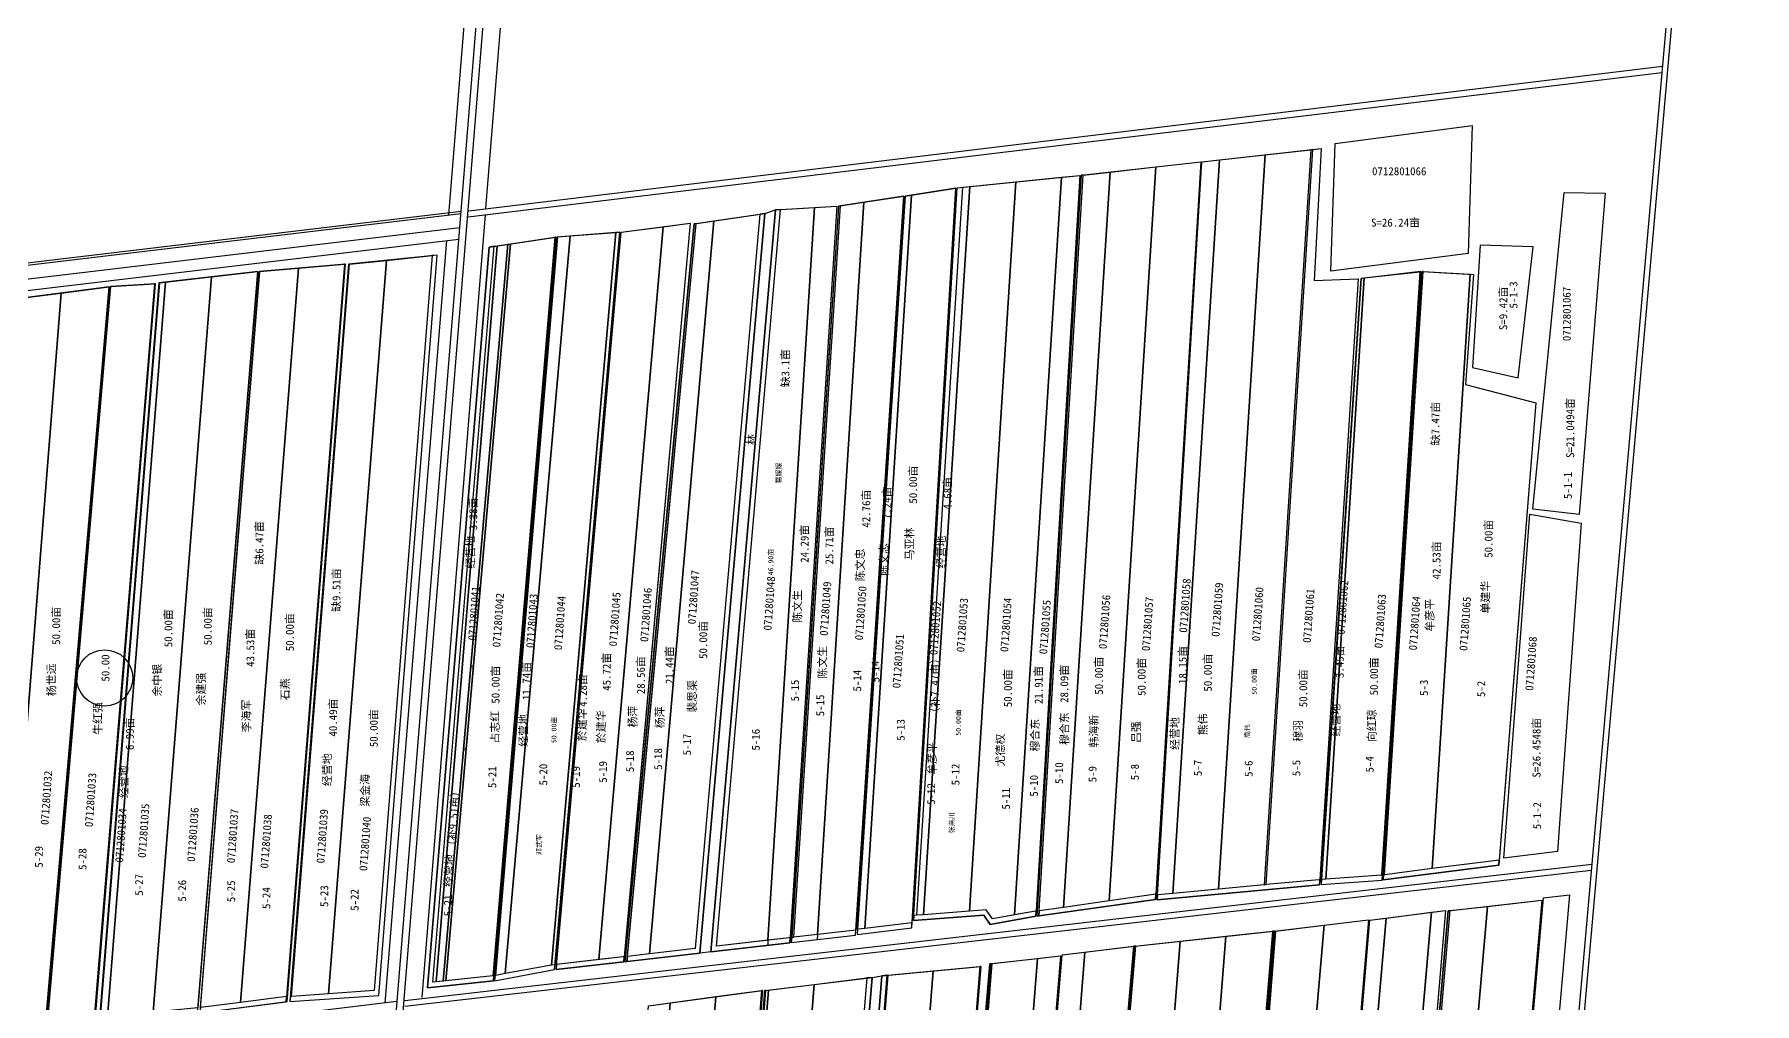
# Model space of a CAD drawing. Extents: x 544465 to 549788, y 4987093 to 4992711.
# Drawn here: x 546897 to 548617, y 4990477 to 4991447 of the extents above; entities that cross this region are included whole.
import ezdxf
from ezdxf.enums import TextEntityAlignment as Align

# ---------------------------------------------------------------- set-up
doc = ezdxf.new("R2010")
doc.units = 0
doc.header["$LTSCALE"] = 10
for name, color, linetype in [('2019年企业分流', 7, 'CONTINUOUS'), ('2020.3.23', 7, 'CONTINUOUS'), ('JMD', 6, 'CONTINUOUS'), ('出水桩地块', 2, 'CONTINUOUS'), ('地号', 7, 'CONTINUOUS'), ('地物扣减', 7, 'CONTINUOUS'), ('地籍号', 2, 'CONTINUOUS'), ('权利人', 1, 'CONTINUOUS'), ('测地框', 7, 'CONTINUOUS'), ('测地框面积', 7, 'CONTINUOUS'), ('经营地地块', 7, 'CONTINUOUS'), ('经营地面积', 7, 'CONTINUOUS'), ('职工姓名', 7, 'CONTINUOUS'), ('路、林、渠', 7, 'CONTINUOUS'), ('身份地地块', 7, 'CONTINUOUS'), ('身份地面积', 7, 'CONTINUOUS'), ('面积', 7, 'CONTINUOUS')]:
    doc.layers.add(name, color=color, linetype=linetype)
doc.styles.add('宋体', font='')
doc.styles.get('宋体').set_extended_font_data('SimSun')

msp = doc.modelspace()

# ---------------------------------------------------------------- linework, layer by layer
at = {"layer": '2019年企业分流', "color": 3, "linetype": 'Continuous'}
for points in [[(548127.4, 4991326.1), (548173.1, 4991331.2), (548126.3, 4990595.7), (548080.7, 4990591.4)], [(547832.1, 4991294.3), (547878.1, 4991299), (547831.7, 4990569.3), (547785.7, 4990565.8)], [(547642.7, 4991271.4), (547676.8, 4991273.4), (547630.2, 4990540.2), (547578.6, 4990534.3)], [(547370, 4991236.6), (547372.8, 4991237), (547308.1, 4990499.6), (547305.3, 4990499.3)], [(547432.3, 4991244.9), (547477.9, 4991248.5), (547413.6, 4990515.4), (547367.5, 4990506.8)], [(546878, 4991181.9), (546923.4, 4991187.8), (546864.8, 4990445.4), (546819.6, 4990441.6)], [(547532.5, 4990477.6), (547578, 4990483.8), (547519.8, 4989744.1), (547474.2, 4989736.6)]]:
    msp.add_lwpolyline(points, close=True, dxfattribs=at)
at = {"layer": '2020.3.23', "color": 6, "linetype": 'Continuous'}
for points in [[(547972.4, 4991308.9), (548018.1, 4991314.1), (547971.4, 4990579.6), (547925.6, 4990573.1)], [(547773.6, 4991285.8), (547817.9, 4991292.7), (547774.2, 4990557.5), (547726.9, 4990552)], [(547359.5, 4991235.1), (547370, 4991236.6), (547305.3, 4990499.3), (547298.3, 4990498.5)], [(547211.8, 4991216.7), (547248.7, 4991220.5), (547190.8, 4990486.7), (547153.6, 4990484.1)]]:
    msp.add_lwpolyline(points, close=True, dxfattribs=at)
at = {"layer": '出水桩地块', "color": 7, "linetype": 'Continuous', "flags": 128}
for points in [[(548175.1, 4991331.4), (548173.1, 4991331.2), (548126.3, 4990595.7), (548128.3, 4990595.9)], [(547945.5, 4991305.9), (547943.5, 4991305.7), (547899, 4990564.3), (547901, 4990564.6)], [(547702.7, 4991275.1), (547700.6, 4991274.8), (547653.9, 4990542.9), (547655.9, 4990543.2)], [(547558.5, 4991257.5), (547556.5, 4991257.2), (547487.2, 4990518.7), (547489.2, 4990519)], [(547418.1, 4991243.7), (547417, 4991243.6), (547355.1, 4990504.5), (547355.1, 4990504.5), (547356.1, 4990504.6), (547356.1, 4990504.6)], [(547420.2, 4991243.9), (547419.2, 4991243.8), (547357.1, 4990504.8), (547358.1, 4990505)], [(547207.6, 4991216.6), (547206.6, 4991216.6), (547148.4, 4990478.7), (547149.4, 4990478.8)], [(547211.8, 4991216.7), (547210.7, 4991216.6), (547152.6, 4990484), (547153.6, 4990484.1)], [(547022, 4991198), (547021, 4991197.9), (546961.9, 4990462.8), (546962.9, 4990462.9)], [(548282.9, 4991209.3), (548281.9, 4991209.2), (548243.8, 4990605.5), (548244.8, 4990605.6)], [(548285.2, 4991209.3), (548284.2, 4991209.3), (548245.8, 4990605.7), (548246.8, 4990605.8)], [(547017.6, 4991197), (547016.6, 4991197), (546956.5, 4990463), (546957.6, 4990463.3)], [(548312.4, 4990569.9), (548310.3, 4990569.7), (548257.6, 4989953.1), (548259.6, 4989953)], [(548135.9, 4990549.4), (548134.8, 4990549.3), (548074.5, 4989811.8), (548074.1, 4989806.8), (548075.1, 4989806.9)], [(548137.4, 4990549.3), (548136.4, 4990549.2), (548078, 4989806.4), (548079, 4989806.5)], [(547996.7, 4990534.3), (547995.7, 4990534.2), (547931.6, 4989797.5), (547931.2, 4989792.3), (547932.2, 4989792.5)], [(547998.1, 4990534.4), (547997.1, 4990534.3), (547933.8, 4989792.1), (547934.8, 4989792.3)], [(547843.2, 4990514), (547842.2, 4990513.9), (547782, 4989778.6), (547783, 4989778.8)], [(547852.9, 4990516.6), (547851.9, 4990516.5), (547789, 4989774.3), (547790, 4989774.4)], [(547624.6, 4990490.1), (547623.6, 4990490), (547565.1, 4989746.4), (547566.1, 4989746.6)], [(547628, 4990489.9), (547626.9, 4990489.8), (547569, 4989746.6), (547570, 4989746.7)]]:
    msp.add_lwpolyline(points, close=True, dxfattribs=at)
at = {"layer": '地物扣减', "color": 7, "linetype": 'Continuous', "flags": 128}
for points in [[(547562.1, 4990527.4), (547627, 4991267.4), (547622, 4991266.7), (547557.5, 4990531.9), (547511.6, 4990526.6), (547489.7, 4990524.1), (547489.2, 4990519)], [(547652.1, 4990537.7), (547652.4, 4990542.8), (547651.5, 4990542.7), (547578.6, 4990534.3), (547642.7, 4991271.4), (547637.7, 4991271.1), (547573.1, 4990528.6)], [(547355.7, 4990499.6), (547356.1, 4990504.6), (547355.9, 4990504.6), (547355.2, 4990504.5), (547295.2, 4990498.2), (547356.4, 4991234.6), (547351.3, 4991233.8), (547289.7, 4990492.6)], [(547241, 4990485.1), (547299.5, 4991225.8), (547294.5, 4991225.3), (547236.4, 4990489.8), (547190.8, 4990486.7), (547153.6, 4990484.1), (547152.6, 4990484), (547152.2, 4990479)], [(548361, 4990615.2), (548361.4, 4990620.3), (548294.5, 4990611.9), (548246.8, 4990605.8), (548245.8, 4990605.7), (548245.5, 4990600.6)], [(548181.7, 4990595.8), (548182.1, 4990600.9), (548181.1, 4990600.8), (548128.3, 4990595.9), (548126.3, 4990595.7), (548080.7, 4990591.4), (548035, 4990587.1), (548019.6, 4990585.7), (548019.3, 4990580.6)], [(548181.7, 4990595.8), (548182.1, 4990600.9), (548181.1, 4990600.8), (548128.3, 4990595.9), (548126.3, 4990595.7), (548080.7, 4990591.4), (548035, 4990587.1), (548019.6, 4990585.7), (548019.3, 4990580.6)], [(548244.5, 4990600.5), (548244.8, 4990605.6), (548243.8, 4990605.5), (548188.1, 4990601.4), (548183.5, 4990601.1), (548183.2, 4990596)], [(548017.7, 4990581.1), (548018, 4990586.2), (547971.4, 4990579.6), (547925.6, 4990573.1), (547901.3, 4990569.7), (547901, 4990564.6)], [(547848.4, 4990570.6), (547831.7, 4990569.3), (547785.7, 4990565.8), (547778.9, 4990565.3), (547775.9, 4990565), (547775.6, 4990560), (547845.9, 4990565.4), (547852.5, 4990556), (547898.2, 4990564.3), (547898.5, 4990569.3), (547897.7, 4990569.3), (547854.7, 4990561.5)], [(547717.7, 4990545.3), (547718.1, 4990550.3), (547679.6, 4990545.9), (547655.9, 4990543.2), (547653.9, 4990542.9), (547653.5, 4990537.9)], [(547717.7, 4990545.3), (547718.1, 4990550.3), (547679.6, 4990545.9), (547655.9, 4990543.2), (547653.9, 4990542.9), (547653.5, 4990537.9)], [(547773.9, 4990552.5), (547774.2, 4990557.5), (547726.9, 4990552), (547719.7, 4990551.2), (547719.4, 4990546.1)], [(548079.4, 4989811.5), (548137.4, 4990549.3), (548136.4, 4990549.2), (548078, 4989806.4), (548079, 4989806.5)], [(547416.9, 4990510.9), (547417.3, 4990516.1), (547413.6, 4990515.4), (547367.5, 4990506.8), (547358.1, 4990505), (547357.1, 4990504.8), (547356.6, 4990499.6)], [(547485.9, 4990518.6), (547486.3, 4990523.7), (547485.3, 4990523.5), (547418.7, 4990515.9), (547418.3, 4990510.8)], [(547682.3, 4989986), (547639.9, 4989990.1), (547643, 4990043.4), (547696, 4990042.4), (547734.3, 4990503.1), (547729.2, 4990502.5), (547691.4, 4990047.5), (547642.2, 4990048.4), (547638.6, 4989985.2), (547680.9, 4989981.1), (547662.2, 4989758.2), (547662, 4989755.9), (547663.2, 4989757.8)], [(547782.6, 4989773.7), (547783, 4989778.8), (547690.7, 4989764.5), (547749.3, 4990505.2), (547744.2, 4990504.7), (547685.2, 4989758.6)], [(547148.4, 4990478.7), (547148.8, 4990483.8), (547102.9, 4990477.9), (547062.6, 4990472.8), (547062.2, 4990467.7)]]:
    msp.add_lwpolyline(points, close=True, dxfattribs=at)
for points in [[(547679.6, 4990545.9), (547679.5, 4990540.9)], [(547630.2, 4990540.2), (547630, 4990535.2)]]:
    msp.add_lwpolyline(points, dxfattribs=at)
at = {"layer": '地物扣减', "color": 7, "linetype": 'Continuous'}
msp.add_circle((546966.9, 4990802.7), 28.1, dxfattribs=at)
at = {"layer": '测地框', "linetype": 'Continuous', "flags": 128}
for points, elevation in [([(548197.2, 4991337.6), (548334.4, 4991355.3), (548330.3, 4991227.3), (548193, 4991209.6)], 281), ([(547943.5, 4991305.7), (548063.1, 4991319.2), (548017.7, 4990581.1), (547899, 4990564.3)], 280.9), ([(548063.9, 4991319), (548183.2, 4991332.3), (548176.3, 4991200.3), (548220.3, 4991202), (548181.7, 4990595.8), (548019.3, 4990580.6)], 281), ([(547819.5, 4991293), (547942, 4991305.5), (547898.2, 4990564.3), (547852.5, 4990556), (547845.9, 4990565.4), (547775.6, 4990560)], 280.9), ([(547653.5, 4990537.9), (547717.7, 4990545.3), (547766.1, 4991284.7), (547700.6, 4991274.8)], 281), ([(547719.4, 4990546.1), (547773.9, 4990552.5), (547817.9, 4991292.7), (547767.5, 4991284.8)], 281.1), ([(548426.2, 4991288.3), (548467.2, 4991287.7), (548441.4, 4990966.3), (548395, 4990971.6)], 280.9), ([(547556.5, 4991257.2), (547627, 4991267.4), (547562.1, 4990527.4), (547487.2, 4990518.7)], 280.4), ([(547637.7, 4991271.1), (547699.1, 4991274.6), (547652.1, 4990537.7), (547573.1, 4990528.6)], 280.8), ([(547483.5, 4991248.7), (547552.4, 4991257.7), (547485.9, 4990518.6), (547418.3, 4990510.8)], 280.6), ([(547351.3, 4991233.8), (547418.1, 4991243.7), (547355.7, 4990499.6), (547289.7, 4990492.6)], 280.4), ([(547356.6, 4990499.6), (547416.9, 4990510.9), (547482, 4991248.8), (547419.2, 4991243.8)], 280.8), ([(547207.6, 4991216.6), (547121.6, 4991209.4), (547062.2, 4990467.7), (547149.4, 4990478.8)], 280.4), ([(547299.5, 4991225.8), (547210.7, 4991216.6), (547152.2, 4990479), (547241, 4990485.1)], 280.5), ([(547120.2, 4991209.3), (547021, 4991197.9), (546961.5, 4990457.7), (547059.8, 4990467.4)], 280.6), ([(548183.2, 4990596), (548244.5, 4990600.5), (548282.9, 4991209.3), (548223.2, 4991202.5)], 281), ([(548284.2, 4991209.3), (548335.6, 4991206.5), (548327.7, 4991096.4), (548397.9, 4991078), (548361, 4990615.2), (548245.5, 4990600.6)], 280.8), ([(546971.4, 4991194.1), (546834.4, 4991176.2), (546770.8, 4990432.6), (546906.9, 4990443.8)], 280.6), ([(547017.6, 4991197), (546972.8, 4991194.3), (546908.3, 4990444.3), (546957.1, 4990457.9)], 280.5), ([(548392, 4990966.7), (548443.2, 4990957.5), (548419.6, 4990629), (548366.1, 4990622.2)], 281), ([(548405.7, 4990582.7), (548431.5, 4990585.7), (548366.7, 4989840.4), (548246.8, 4989822.6), (548257, 4989946), (548350.5, 4989948.5)], 281.1), ([(548310.3, 4990569.7), (548404, 4990580.2), (548349.4, 4989952.9), (548257.6, 4989953.1)], 281.3), ([(548232.1, 4990560.4), (548307.6, 4990569.9), (548244.8, 4989823), (548170.1, 4989817.1)], 281.4), ([(547997.1, 4990534.3), (548135.9, 4990549.4), (548075.1, 4989806.9), (547933.8, 4989792.1)], 281.4), ([(548136.4, 4990549.2), (548230.7, 4990560.6), (548168.3, 4989817.3), (548164.2, 4989812), (548078, 4989806.4)], 281.5), ([(547924.5, 4990525.5), (547996.7, 4990534.3), (547932.2, 4989792.5), (547862.4, 4989781.3)], 281.1), ([(547744.2, 4990504.7), (547843.2, 4990514), (547782.6, 4989773.7), (547685.2, 4989758.6)], 281.4), ([(547851.9, 4990516.5), (547922.8, 4990524.6), (547861, 4989781.2), (547789, 4989774.3)], 281.3), ([(547626.9, 4990489.8), (547734.3, 4990503.1), (547696, 4990042.4), (547643, 4990043.4), (547639.9, 4989990.1), (547682.3, 4989986), (547663.2, 4989757.8), (547660.3, 4989753.1), (547569, 4989746.6)], 281.5), ([(547510.7, 4990474.6), (547624.6, 4990490.1), (547566.1, 4989746.6), (547452.1, 4989727.9)], 281.2)]:
    msp.add_lwpolyline(points, close=True, dxfattribs=dict(at, elevation=elevation))
at = {"layer": '测地框', "color": 7, "elevation": 7}
msp.add_lwpolyline([(548342.3, 4991235.6), (548334.8, 4991113.2), (548380.2, 4991103.1), (548395.2, 4991233.9), (548342.3, 4991235.6)], dxfattribs=at)
at = {"layer": '经营地地块', "color": 5, "linetype": 'Continuous'}
for points in [[(548063.9, 4991319), (548081.7, 4991321), (548035, 4990587.1), (548019.6, 4990585.7)], [(547356.4, 4991234.6), (547359.5, 4991235.1), (547298.3, 4990498.5), (547295.2, 4990498.2)], [(547420.2, 4991243.9), (547432.3, 4991244.9), (547367.5, 4990506.8), (547358.1, 4990505)], [(547022, 4991198), (547027.9, 4991198.6), (546969.8, 4990463.6), (546962.9, 4990462.9)], [(548223.2, 4991202.5), (548226.3, 4991202.9), (548188.1, 4990601.4), (548183.5, 4990601.1)], [(548232.1, 4990560.4), (548248.2, 4990562.4), (548184, 4989823.2), (548170.5, 4989822.2)], [(548137.4, 4990549.3), (548137.8, 4990549.3), (548079.8, 4989811.6), (548079.4, 4989811.5)], [(547852.9, 4990516.6), (547854.1, 4990516.8), (547796.2, 4989780), (547790.4, 4989779.5)], [(547749.3, 4990505.2), (547749.9, 4990505.2), (547691.7, 4989764.7), (547690.7, 4989764.5)], [(547628, 4990489.9), (547630.8, 4990490.3), (547572.8, 4989751.9), (547570.4, 4989751.7)]]:
    msp.add_lwpolyline(points, close=True, dxfattribs=at)
at = {"layer": '经营地地块', "color": 5, "linetype": 'Continuous', "const_width": 0.6}
msp.add_lwpolyline([(547819.5, 4991293), (547825.2, 4991293.6), (547778.9, 4990565.3), (547775.9, 4990565)], close=True, dxfattribs=at)
at = {"layer": '路、林、渠', "color": 5, "linetype": 'Continuous', "flags": 128}
for points, elevation in [([(548611.3, 4992396), (548237.7, 4988170.6)], 281.8), ([(548616.7, 4992396), (548243.2, 4988170.3)], 281.8), ([(547089.1, 4988291.9), (547414.1, 4992304.1), (547416.8, 4992329.6), (547417.4, 4992332.3), (547420.8, 4992334.3)], 282.8), ([(547089.1, 4988291.9), (547414.1, 4992304.1), (547416.8, 4992329.6), (547417.4, 4992332.3), (547420.8, 4992334.3)], 282.8), ([(547082.4, 4988291.4), (547407.2, 4992304.3), (547407.2, 4992328.8), (547406.3, 4992331.1), (547402.1, 4992332.5)], 282.8), ([(547082.4, 4988291.4), (547407.2, 4992304.3), (547407.2, 4992328.8), (547406.3, 4992331.1), (547402.1, 4992332.5)], 282.8)]:
    msp.add_lwpolyline(points, dxfattribs=dict(at, elevation=elevation))
at = {"layer": '路、林、渠', "color": 3, "linetype": 'Continuous', "flags": 128}
for points, elevation in [([(547311.1, 4991266), (547395.1, 4992303.7)], 282.1), ([(547311.1, 4991266), (547395.1, 4992303.7)], 282.1), ([(547348.2, 4991272.3), (547432.4, 4992312.4)], 282), ([(547348.2, 4991272.3), (547432.4, 4992312.4)], 282), ([(547284.3, 4990482.8), (547347.7, 4991266.1)], 282), ([(547284.3, 4990482.8), (547347.7, 4991266.1)], 282), ([(547247.3, 4990477.4), (547309, 4991240.3)], 282.1), ([(547247.3, 4990477.4), (547309, 4991240.3)], 282.1)]:
    msp.add_lwpolyline(points, dxfattribs=dict(at, elevation=elevation))
at = {"layer": '路、林、渠', "color": 4, "linetype": 'Continuous', "flags": 128}
for points, elevation in [([(547330.4, 4991264), (548524, 4991408.5)], 281.3), ([(547331.2, 4991270.2), (548524.5, 4991414.7)], 281.2), ([(545623.7, 4991065.1), (547323.3, 4991267.5)], 280.5), ([(545623.9, 4991067.4), (547323.5, 4991269.8)], 280.6), ([(545622.6, 4991051.1), (547322.2, 4991253.4)], 279.7), ([(545621.7, 4991039.5), (547321.2, 4991241.8)], 280.8), ([(547267, 4990480.1), (548453.9, 4990616.2)], 282.1), ([(547267, 4990474.3), (548453.4, 4990610.4)], 281.9), ([(547258.7, 4990478.8), (545516.6, 4990266.4)], 281.6)]:
    msp.add_lwpolyline(points, dxfattribs=dict(at, elevation=elevation))
at = {"layer": '路、林、渠', "color": 3, "linetype": 'Continuous', "flags": 128}
for points, elevation in [([(547627, 4991267.4), (547637.7, 4991271.1), (547573.1, 4990528.6), (547562.1, 4990527.4)], 280.4), ([(547734.3, 4990503.1), (547744.2, 4990504.7), (547685.2, 4989758.6), (547672.2, 4989756.6)], 281.5)]:
    msp.add_lwpolyline(points, close=True, dxfattribs=dict(at, elevation=elevation))
at = {"layer": '身份地地块', "color": 1, "linetype": 'Continuous'}
for points in [[(548018.1, 4991314.1), (548063.1, 4991319.2), (548018, 4990586.2), (547971.4, 4990579.6)], [(548081.7, 4991321), (548127.4, 4991326.1), (548080.7, 4990591.4), (548035, 4990587.1)], [(548175.1, 4991331.4), (548183.2, 4991332.3), (548176.3, 4991200.3), (548220.3, 4991202), (548182.1, 4990600.9), (548181.1, 4990600.8), (548128.3, 4990595.9)], [(547878.1, 4991299), (547923.7, 4991303.6), (547876.8, 4990565.5), (547854.7, 4990561.5), (547848.4, 4990570.6), (547831.7, 4990569.3)], [(547923.7, 4991303.6), (547942, 4991305.5), (547898.5, 4990569.3), (547897.7, 4990569.3), (547876.8, 4990565.5)], [(547945.5, 4991305.9), (547972.4, 4991308.9), (547925.6, 4990573.1), (547901.3, 4990569.7)], [(547726.2, 4991278.7), (547766.1, 4991284.7), (547718.1, 4990550.3), (547679.6, 4990545.9)], [(547767.5, 4991284.8), (547773.6, 4991285.8), (547726.9, 4990552), (547719.7, 4990551.2)], [(547825.2, 4991293.6), (547832.1, 4991294.3), (547785.7, 4990565.8), (547778.9, 4990565.3)], [(547576, 4991260.1), (547622, 4991266.7), (547557.5, 4990531.9), (547511.6, 4990526.6)], [(547676.8, 4991273.4), (547699.1, 4991274.6), (547652.4, 4990542.8), (547651.5, 4990542.7), (547630.2, 4990540.2)], [(547702.7, 4991275.1), (547726.2, 4991278.7), (547679.6, 4990545.9), (547655.9, 4990543.2)], [(547483.5, 4991248.7), (547525.3, 4991254.1), (547461, 4990520.8), (547418.7, 4990515.9)], [(547525.3, 4991254.1), (547552.4, 4991257.7), (547486.3, 4990523.7), (547485.3, 4990523.5), (547461, 4990520.8)], [(547558.5, 4991257.5), (547576, 4991260.1), (547511.6, 4990526.6), (547489.7, 4990524.1)], [(547372.8, 4991237), (547417, 4991243.6), (547355.1, 4990504.5), (547308.1, 4990499.6)], [(547477.9, 4991248.5), (547482, 4991248.8), (547417.3, 4990516.1), (547413.6, 4990515.4)], [(547160.9, 4991212.7), (547206.6, 4991216.6), (547148.8, 4990483.8), (547102.9, 4990477.9)], [(547248.7, 4991220.5), (547294.5, 4991225.3), (547236.4, 4990489.8), (547190.8, 4990486.7)], [(547027.9, 4991198.6), (547073.6, 4991203.9), (547015.5, 4990468.1), (546969.8, 4990463.6)], [(547073.6, 4991203.9), (547120.2, 4991209.3), (547060.2, 4990472.5), (547015.5, 4990468.1)], [(547121.6, 4991209.4), (547160.9, 4991212.7), (547102.9, 4990477.9), (547062.6, 4990472.8)], [(548226.3, 4991202.9), (548281.9, 4991209.2), (548243.8, 4990605.5), (548188.1, 4990601.4)], [(548285.2, 4991209.3), (548332.3, 4991206.7), (548294.5, 4990611.9), (548246.8, 4990605.8)], [(548332.3, 4991206.7), (548335.6, 4991206.5), (548327.7, 4991096.4), (548397.9, 4991078), (548361.4, 4990620.3), (548294.5, 4990611.9)], [(546923.4, 4991187.8), (546971.4, 4991194.1), (546907.3, 4990448.9), (546864.8, 4990445.4)], [(546972.8, 4991194.3), (547016.6, 4991197), (546956.5, 4990463), (546908.8, 4990449.6)], [(548349.6, 4990574.1), (548404, 4990580.2), (548349.9, 4989957.9), (548296.1, 4989958)], [(548248.2, 4990562.4), (548293.8, 4990568.2), (548229.3, 4989826.8), (548184, 4989823.2)], [(548293.8, 4990568.2), (548307.6, 4990569.9), (548245.2, 4989828.1), (548229.3, 4989826.8)], [(548312.4, 4990569.9), (548349.6, 4990574.1), (548296.1, 4989958), (548260, 4989958)], [(548042.4, 4990539.2), (548088, 4990544.2), (548030.1, 4989807.2), (547984.5, 4989802.5)], [(548088, 4990544.2), (548134.8, 4990549.3), (548074.5, 4989811.8), (548030.1, 4989807.2)], [(548137.8, 4990549.3), (548186.4, 4990555.2), (548122, 4989814.3), (548079.8, 4989811.6)], [(548186.4, 4990555.2), (548230.7, 4990560.6), (548168.3, 4989817.3), (548168.3, 4989817.2), (548122, 4989814.3)], [(547924.5, 4990525.5), (547946.9, 4990528.2), (547888.9, 4989790.6), (547862.9, 4989786.4)], [(547946.9, 4990528.2), (547995.7, 4990534.2), (547931.6, 4989797.5), (547888.9, 4989790.6)], [(547997.1, 4990534.3), (548042.4, 4990539.2), (547984.5, 4989802.5), (547938.9, 4989797.7), (547992.9, 4990484.9)], [(547795.3, 4990509.5), (547842.2, 4990513.9), (547782, 4989778.6), (547737.4, 4989771.7)], [(547852.9, 4990516.6), (547854.1, 4990516.8), (547796.2, 4989780), (547790.4, 4989779.5)], [(547854.1, 4990516.8), (547899.7, 4990521.9), (547841.8, 4989784.3), (547796.2, 4989780)], [(547899.7, 4990521.9), (547922.8, 4990524.6), (547861.5, 4989786.2), (547860.5, 4989786.1), (547841.8, 4989784.3)], [(547630.8, 4990490.3), (547676.3, 4990495.9), (547618.1, 4989755.1), (547572.8, 4989751.9)], [(547676.3, 4990495.9), (547729.2, 4990502.5), (547691.4, 4990047.5), (547642.2, 4990048.4), (547638.6, 4989985.2), (547680.9, 4989981.1), (547662.2, 4989758.2), (547618.1, 4989755.1)], [(547749.3, 4990505.2), (547749.9, 4990505.2), (547691.7, 4989764.7), (547690.7, 4989764.5)], [(547749.9, 4990505.2), (547795.3, 4990509.5), (547737.4, 4989771.7), (547691.7, 4989764.7)], [(547510.7, 4990474.6), (547532.5, 4990477.6), (547474.2, 4989736.6), (547452.5, 4989733.1)], [(547578, 4990483.8), (547623.6, 4990490), (547565.5, 4989751.6), (547519.8, 4989744.1)], [(547628, 4990489.9), (547630.8, 4990490.3), (547572.8, 4989751.9), (547570.4, 4989751.7)]]:
    msp.add_lwpolyline(points, close=True, dxfattribs=at)

# ---------------------------------------------------------------- texts
at = {"layer": '2020.3.23', "color": 6, "linetype": 'Continuous', "style": '宋体'}
for s, p in [('50.00亩', (547779.3, 4990977.1)), ('50.00亩', (547965.1, 4990785.9)), ('40.49亩', (547199.3, 4990744, 280.5))]:
    msp.add_text(s, height=8, rotation=90, dxfattribs=at).set_placement(p)
for s, rotation, p in [('马亚林', 90, (547771.4, 4990936.8)), ('韩海新', 90, (547955.8, 4990749.5)), ('经营地', 90, (547189.1, 4990710.8)), ('（补9.51亩）', 86, (547315.4, 4990662.1)), ('经营地', 86, (547311, 4990609.9))]:
    msp.add_text(s, height=8, rotation=rotation, dxfattribs=at).set_placement(p, align=Align.MIDDLE)
at = {"layer": 'JMD', "color": 2, "linetype": 'Continuous', "style": '宋体'}
for s, p in [('缺3.1亩', (547647.3, 4991112.6)), ('缺7.47亩', (548297.3, 4991057.2)), ('缺6.47亩', (547121.3, 4990937.8)), ('缺9.51亩', (547198.4, 4990890.6)), ('（补7.47亩）', (547796.8, 4990795))]:
    msp.add_text(s, height=8, rotation=90, dxfattribs=at).set_placement(p, align=Align.MIDDLE)
at = {"layer": '地号', "linetype": 'Continuous', "style": '宋体'}
for s, p in [('5-1-3', (548379.6, 4991172.3, 282.4)), ('5-1-1', (548434, 4990981.6, 282.4)), ('5-14', (547741.7, 4990798.3, 282.4)), ('5-14', (547723.4, 4990789.1, 282.4)), ('5-15', (547661.2, 4990779.2, 282.4)), ('5-15', (547686.4, 4990764.3, 282.4)), ('5-3', (548290.1, 4990784.7, 282.4)), ('5-2', (548347.3, 4990783.5, 282.4)), ('5-16', (547622, 4990730, 282.4)), ('5-13', (547766.9, 4990739.8, 282.4)), ('5-17', (547553.2, 4990725.2, 282.4)), ('5-20', (547409.5, 4990695.1, 282.4)), ('5-19', (547469.2, 4990697.8, 282.4)), ('5-18', (547496.2, 4990708.4, 282.4)), ('5-18', (547524.3, 4990710.8, 282.4)), ('5-12', (547821.7, 4990695.2, 282.4)), ('5-10', (547925.3, 4990696.5, 282.4)), ('5-8', (548001, 4990700.3, 282.4)), ('5-7', (548064, 4990704.4, 282.4)), ('5-6', (548114.8, 4990703.7, 282.4)), ('5-5', (548162.5, 4990704.4, 282.4)), ('5-4', (548235.8, 4990708.1, 282.4)), ('5-21', (547358.5, 4990692.5, 282.4)), ('5-19', (547442.2, 4990692.8, 282.4)), ('5-10', (547900.1, 4990683.9, 282.4)), ('5-9', (547958.7, 4990698.2, 282.4)), ('5-12', (547797.3, 4990675.7, 282.4)), ('5-11', (547872.1, 4990671, 282.4)), ('5-1-2', (548403.3, 4990651.3, 282.4)), ('5-29', (546905.1, 4990612.8, 282.4)), ('5-28', (546948.7, 4990610.6, 282.4)), ('5-27', (547005.3, 4990584.8, 282.4)), ('5-26', (547048.4, 4990578.9, 282.4)), ('5-25', (547097.4, 4990578.3, 282.4)), ('5-24', (547132.6, 4990571.5, 282.4)), ('5-23', (547190.5, 4990573.5, 282.4)), ('5-22', (547220.8, 4990569.7, 282.4)), ('5-21', (547314.2, 4990564.2, 282.4))]:
    msp.add_text(s, height=8, rotation=90, dxfattribs=at).set_placement(p)
at = {"layer": '地籍号', "color": 7, "linetype": 'Continuous', "style": '宋体'}
msp.add_text('0712801066', height=8, dxfattribs=at).set_placement((548234.2, 4991305.7, 842.9))
for s, rotation, p in [('0712801067', 90, (548432.9, 4991139.7, 842.9)), ('0712801047', 86, (547557.8, 4990856.1, 561.9)), ('0712801041', 86, (547338.2, 4990839.9, 561.9)), ('0712801045', 86, (547479.1, 4990834, 561.9)), ('0712801046', 86, (547510.3, 4990838.4, 561.9)), ('0712801048', 86, (547633.6, 4990849.9, 561.9)), ('0712801049', 86, (547689.8, 4990844.6, 561.9)), ('0712801050', 86, (547725, 4990840.1, 561.9)), ('0712801058', 86, (548049.2, 4990847.7, 561.9)), ('0712801059', 86, (548081.6, 4990843.6, 561.9)), ('0712801060', 86, (548122, 4990839.1, 561.9)), ('0712801061', 86, (548172.9, 4990837.6, 561.9)), ('0712801062', 86, (548206.8, 4990845.9, 842.9)), ('0712801042', 86, (547362.5, 4990833.1, 561.9)), ('0712801043', 86, (547396.2, 4990832.4, 561.9)), ('0712801044', 86, (547424.1, 4990830.3, 561.9)), ('0712801052', 86, (547799.6, 4990825.3, 561.9)), ('0712801053', 86, (547826.5, 4990828.2, 561.9)), ('0712801054', 86, (547870.3, 4990828.4, 561.9)), ('0712801055', 86, (547909.3, 4990826.2, 561.9)), ('0712801056', 86, (547968.8, 4990831.3, 561.9)), ('0712801057', 86, (548011.9, 4990829.3, 561.9)), ('0712801063', 86, (548244.5, 4990832.1, 842.9)), ('0712801064', 86, (548278.9, 4990830, 842.9)), ('0712801065', 86, (548329.4, 4990829.5, 842.9)), ('0712801051', 86, (547762.5, 4990792.1, 561.9)), ('0712801068', 86, (548395.3, 4990789.6, 842.9)), ('0712801032', 86, (546910.7, 4990655.3, 561.9)), ('0712801033', 86, (546954.9, 4990653.2, 561.9)), ('0712801034', 86, (546985.3, 4990617.7, 561.9)), ('0712801035', 86, (547008, 4990622.4, 561.9)), ('0712801036', 86, (547057.2, 4990618.5, 561.9)), ('0712801037', 86, (547097, 4990617.1, 561.9)), ('0712801038', 86, (547130.4, 4990611.8, 561.9)), ('0712801039', 86, (547186.6, 4990616.9, 561.9)), ('0712801040', 86, (547229.4, 4990609.3, 561.9))]:
    msp.add_text(s, height=8, rotation=rotation, dxfattribs=at).set_placement(p)
at = {"layer": '权利人', "color": 1, "linetype": 'Continuous', "style": '宋体'}
for s, p in [('陈文忠', (547722.1, 4990915.7)), ('陈文忠', (547745.7, 4990921.3)), ('陈文生', (547659.3, 4990874.4)), ('单建华', (548347.3, 4990883.5)), ('牟彦平', (548291.6, 4990865.4)), ('陈文生', (547684.4, 4990818.5)), ('杨世远', (546913.4, 4990800.8)), ('余中银', (547019.1, 4990800.5)), ('余建强', (547063, 4990791.5)), ('石燕', (547147.1, 4990791.3)), ('裴思渠', (547554.2, 4990784.3)), ('牛红强', (546959.8, 4990762.2)), ('李海军', (547108.4, 4990764.6)), ('占志红', (547356.9, 4990753.5)), ('於建华', (547443.9, 4990755.9)), ('於建华', (547463, 4990753.9)), ('杨萍', (547494.6, 4990764)), ('杨萍', (547521.8, 4990763.2)), ('穆合东', (547926.3, 4990751.9)), ('向红琼', (548233.7, 4990754.8)), ('穆合东', (547896.9, 4990745.5)), ('吕强', (547998.5, 4990748.5)), ('熊伟', (548064.8, 4990756.2)), ('穆羽', (548160, 4990749.7)), ('牟彦平', (547794, 4990722.2)), ('尤德权', (547862.3, 4990730.5)), ('梁金海', (547226.9, 4990690.2))]:
    msp.add_text(s, height=8, rotation=90, dxfattribs=at).set_placement(p, align=Align.MIDDLE)
at = {"layer": '权利人', "color": 5, "linetype": 'Continuous', "style": '宋体'}
msp.add_text('经营地', height=8, rotation=90, dxfattribs=at).set_placement((547385.4, 4990750.2), align=Align.MIDDLE)
at = {"layer": '测地框面积', "linetype": 'Continuous', "style": '宋体'}
msp.add_text('S=26.24亩', height=8, dxfattribs=at).set_placement((548257.7, 4991258.6), align=Align.MIDDLE)
for s, p in [('S=9.42亩', (548365.1, 4991172.5)), ('S=21.0494亩', (548432.1, 4991052.8)), ('S=26.4548亩', (548398.4, 4990732.9))]:
    msp.add_text(s, height=8, rotation=90, dxfattribs=at).set_placement(p, align=Align.MIDDLE)
at = {"layer": '经营地面积', "color": 5, "linetype": 'Continuous', "style": '宋体'}
for s, p in [('4.68亩', (547813.8, 4990971.1)), ('3.38亩', (547339.4, 4990950.5)), ('18.15亩', (548048.9, 4990796.6)), ('3.45亩', (548205.9, 4990802.6)), ('11.74亩', (547392.7, 4990780.6)), ('6.99亩', (546996.1, 4990730.5))]:
    msp.add_text(s, height=8, rotation=90, dxfattribs=at).set_placement(p)
for p in [(547332.5, 4990928.5, 280.4), (547803.2, 4990928.7), (548197.7, 4990760.4), (548036.8, 4990747.1), (546985.7, 4990698.8, 280.4)]:
    msp.add_text('经营地', height=8, rotation=90, dxfattribs=at).set_placement(p, align=Align.MIDDLE)
at = {"layer": '职工姓名', "color": 3, "linetype": 'Continuous', "style": '宋体'}
for s, p in [('葛媛媛', (547643.4, 4990997.2)), ('张燕川', (547816.5, 4990647.3)), ('邓武军', (547403.9, 4990625.5))]:
    msp.add_text(s, height=5, rotation=90, dxfattribs=at).set_placement(p)
for s, height, p in [('高伟', 5, (548109.4, 4990749.5)), ('葛媛媛', 1, (547327, 4990731.1))]:
    msp.add_text(s, height=height, rotation=90, dxfattribs=at).set_placement(p, align=Align.MIDDLE)
at = {"layer": '路、林、渠', "color": 3, "linetype": 'Continuous', "style": '宋体'}
msp.add_text('林', height=8, rotation=90, dxfattribs=at).set_placement((547617.2, 4991035.7, 280.8))
at = {"layer": '身份地面积', "color": 1, "linetype": 'Continuous', "style": '宋体'}
for s, p in [('7.24亩', (547753, 4990961.6)), ('42.76亩', (547732.4, 4990953)), ('50.00亩', (548354.7, 4990922.9)), ('24.29亩', (547670.8, 4990917.9)), ('25.71亩', (547695.5, 4990916.2)), ('42.53亩', (548302.7, 4990901.3)), ('50.00亩', (546922.4, 4990835.8)), ('50.00亩', (547034.6, 4990833.4)), ('50.00亩', (547074, 4990835.4)), ('50.00亩', (547156.1, 4990829.4)), ('50.00亩', (547569.4, 4990821.7)), ('43.53亩', (547116.6, 4990813.8)), ('50.00', (546971.7, 4990799)), ('45.72亩', (547472.9, 4990789.8, 280.6)), ('28.56亩', (547507.1, 4990786.4)), ('21.44亩', (547535.8, 4990796.4)), ('50.00亩', (548007.8, 4990784.7)), ('50.00亩', (548074, 4990789)), ('50.00亩', (548240.2, 4990785.2)), ('50.00亩', (547361.8, 4990776.9)), ('4.28亩', (547449.1, 4990773.8)), ('50.00亩', (547874.1, 4990773.4)), ('21.91亩', (547904.8, 4990776.6)), ('28.09亩', (547930.5, 4990777.7)), ('50.00亩', (548169.4, 4990773.4)), ('50.00亩', (547240, 4990733.4))]:
    msp.add_text(s, height=8, rotation=90, dxfattribs=at).set_placement(p)
at = {"layer": '面积', "color": 3, "linetype": 'Continuous', "style": '宋体'}
for s, p in [('46.90亩', (547635.5, 4990905.4)), ('50.00亩', (548118.9, 4990786)), ('50.00亩', (547823, 4990744.9)), ('50.00亩', (547418.7, 4990737.5))]:
    msp.add_text(s, height=5, rotation=90, dxfattribs=at).set_placement(p)
msp.add_text('3.1亩', height=1, rotation=90, dxfattribs=at).set_placement((547334.2, 4990813.4), align=Align.MIDDLE)

doc.saveas('drawing.dxf')
